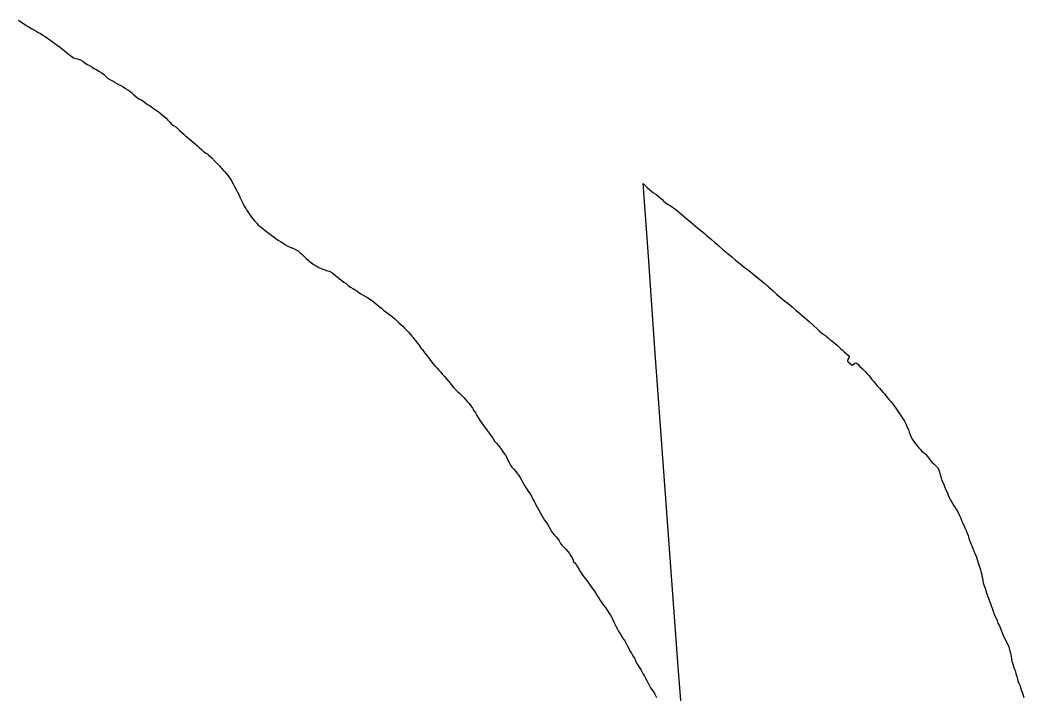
# Model space of a CAD drawing. Header units: inches. Extents: x 11258954 to 11313122, y 3645444 to 3695200.
# Drawn here: x 11292280 to 11296653, y 3680489 to 3683431 of the extents above; entities that cross this region are included whole.
import ezdxf

# ---------------------------------------------------------------- set-up
doc = ezdxf.new("R2010")
doc.units = ezdxf.units.IN
doc.header["$MEASUREMENT"] = 0
for name, color, linetype in [('CorporateLimit', 22, 'Continuous'), ('VotingPrecinct', 233, 'Continuous'), ('Ward', 133, 'Continuous')]:
    doc.layers.add(name, color=color, linetype=linetype)

msp = doc.modelspace()

# ---------------------------------------------------------------- linework, layer by layer
at = {"layer": 'CorporateLimit'}
for points in [[(11292274, 3683430.75, 0), (11292284, 3683423.75, 0), (11292295, 3683415.5, 0), (11292307, 3683407.75, 0), (11292318, 3683401.25, 0), (11292329, 3683394.25, 0), (11292340, 3683388, 0), (11292350, 3683382.5, 0), (11292359, 3683377.25, 0), (11292369, 3683372, 0), (11292379, 3683365.25, 0), (11292389, 3683358.5, 0), (11292399, 3683352.25, 0), (11292409, 3683345.75, 0), (11292418, 3683339, 0), (11292427, 3683332, 0), (11292436, 3683325.5, 0), (11292446, 3683318, 0), (11292456, 3683310.5, 0), (11292465, 3683303.25, 0), (11292474, 3683296.5, 0), (11292483, 3683289, 0), (11292491, 3683282.5, 0), (11292500, 3683276, 0), (11292508, 3683269.75, 0), (11292513, 3683266.75, 0), (11292523, 3683263.5, 0), (11292534, 3683260.75, 0), (11292544, 3683257.75, 0), (11292554, 3683251.5, 0), (11292563, 3683244.5, 0), (11292573, 3683237.75, 0), (11292583, 3683232.25, 0), (11292593, 3683226.25, 0), (11292602, 3683220.25, 0), (11292613, 3683214.75, 0), (11292623, 3683208.75, 0), (11292633, 3683202, 0), (11292643, 3683194.5, 0), (11292652, 3683186.75, 0), (11292661, 3683177.75, 0), (11292671, 3683171.5, 0), (11292680, 3683166.75, 0), (11292689, 3683162.5, 0), (11292689, 3683162.25, 0), (11292699, 3683155.5, 0), (11292709, 3683150.25, 0), (11292719, 3683145, 0), (11292729, 3683139.5, 0), (11292739, 3683132.25, 0), (11292750, 3683126.25, 0), (11292759, 3683120.25, 0), (11292767, 3683113.75, 0), (11292776, 3683104.5, 0), (11292784, 3683097.75, 0), (11292792, 3683092, 0), (11292801, 3683086.5, 0), (11292810, 3683081, 0), (11292821, 3683073.75, 0), (11292829, 3683067.75, 0), (11292838, 3683061.75, 0), (11292847, 3683056.5, 0), (11292855, 3683050, 0), (11292864, 3683044, 0), (11292873, 3683037.75, 0), (11292883, 3683031.25, 0), (11292891, 3683024.25, 0), (11292899, 3683017.25, 0), (11292908, 3683010, 0), (11292916, 3683002.5, 0), (11292924, 3682995, 0), (11292933, 3682985.25, 0), (11292940, 3682977.75, 0), (11292949, 3682971.75, 0), (11292958, 3682965.25, 0), (11292966, 3682958.25, 0), (11292975, 3682949.25, 0), (11292985, 3682940, 0), (11292993, 3682932.75, 0), (11293001, 3682926.25, 0), (11293009, 3682919.5, 0), (11293017, 3682912.5, 0), (11293025, 3682905.75, 0), (11293034, 3682898.25, 0), (11293043, 3682891.5, 0), (11293053, 3682882.5, 0), (11293061, 3682875.25, 0), (11293070, 3682866.75, 0), (11293078, 3682859, 0), (11293089, 3682851.25, 0), (11293097.4535, 3682845.555, 0), (11293100.053, 3682843.3805, 0), (11293114.953, 3682829.7215, 0), (11293128.7475, 3682815.104, 0), (11293135.4745, 3682808.369, 0), (11293141.5405, 3682802.3525, 0), (11293148.44, 3682795.122, 0), (11293152.96, 3682789.927, 0), (11293157.2655, 3682785.3205, 0), (11293164, 3682777.75, 0), (11293171, 3682770.25, 0), (11293180, 3682760, 0), (11293186, 3682752.25, 0), (11293193, 3682743.75, 0), (11293199, 3682734.25, 0), (11293204, 3682724.75, 0), (11293210, 3682713.75, 0), (11293216, 3682703, 0), (11293222, 3682692, 0), (11293228, 3682680.25, 0), (11293234, 3682668.25, 0), (11293239, 3682656.25, 0), (11293245, 3682644.5, 0), (11293251, 3682633, 0), (11293257, 3682620, 0), (11293263, 3682610, 0), (11293270, 3682598.75, 0), (11293278, 3682586.25, 0), (11293285, 3682575.5, 0), (11293293, 3682566, 0), (11293301, 3682556, 0), (11293311, 3682545, 0), (11293318, 3682537.25, 0), (11293326, 3682530.5, 0), (11293337, 3682521.75, 0), (11293348, 3682513, 0), (11293360, 3682504.5, 0), (11293371, 3682496, 0), (11293383, 3682487.25, 0), (11293394, 3682479.25, 0), (11293405, 3682471.5, 0), (11293415, 3682465.25, 0), (11293426, 3682458.5, 0), (11293436, 3682451.75, 0), (11293446, 3682446, 0), (11293457, 3682441.25, 0), (11293469, 3682436.75, 0), (11293480, 3682431.5, 0), (11293491, 3682424.25, 0), (11293501, 3682416.25, 0), (11293508, 3682409.75, 0), (11293518, 3682400.25, 0), (11293526, 3682391.75, 0), (11293535, 3682384.25, 0), (11293544, 3682376.75, 0), (11293561, 3682364.25, 0), (11293570, 3682359, 0), (11293582, 3682352.25, 0), (11293594, 3682347, 0), (11293605, 3682343, 0), (11293614, 3682339.75, 0), (11293627, 3682336.25, 0), (11293638, 3682330.75, 0), (11293646, 3682324.25, 0), (11293654, 3682317.5, 0), (11293662, 3682311, 0), (11293672, 3682303.25, 0), (11293682, 3682295, 0), (11293691, 3682288.5, 0), (11293700, 3682282, 0), (11293709, 3682274.25, 0), (11293720, 3682267.25, 0), (11293729, 3682261.5, 0), (11293737, 3682256, 0), (11293747, 3682250, 0), (11293756, 3682244, 0), (11293765, 3682237.25, 0), (11293775, 3682232.25, 0), (11293785, 3682226.5, 0), (11293794, 3682221, 0), (11293804, 3682214.75, 0), (11293815, 3682207.25, 0), (11293825, 3682198.25, 0), (11293834, 3682191.25, 0), (11293844, 3682183, 0), (11293854, 3682175.5, 0), (11293864, 3682167, 0), (11293874, 3682159.25, 0), (11293883, 3682152, 0), (11293893, 3682144.5, 0), (11293903, 3682137, 0), (11293912, 3682128, 0), (11293922, 3682119.25, 0), (11293930, 3682111.5, 0), (11293939, 3682104.5, 0), (11293947, 3682096.75, 0), (11293955, 3682088, 0), (11293963, 3682079.75, 0), (11293972, 3682070.75, 0), (11293979, 3682062.25, 0), (11293987, 3682052.75, 0), (11293991.9245, 3682046.9025, 0), (11293995, 3682043.25, 0), (11294000, 3682036.5, 0), (11294003, 3682034.25, 0), (11294010, 3682024.25, 0), (11294017, 3682014.75, 0), (11294024, 3682004, 0), (11294027, 3682000, 0), (11294032, 3681996.25, 0), (11294038, 3681988.25, 0), (11294044, 3681979.5, 0), (11294051, 3681970, 0), (11294058, 3681961, 0), (11294065, 3681951.75, 0), (11294072, 3681941.75, 0), (11294080, 3681932.5, 0), (11294087, 3681923.75, 0), (11294095, 3681914.75, 0), (11294104, 3681905.5, 0), (11294113, 3681896, 0), (11294121, 3681886.5, 0), (11294129, 3681877.75, 0), (11294137, 3681867.5, 0), (11294146, 3681857.5, 0), (11294153, 3681848, 0), (11294161, 3681838.25, 0), (11294169, 3681828.25, 0), (11294178, 3681819.25, 0), (11294187, 3681810.5, 0), (11294196, 3681802.5, 0), (11294205, 3681793.75, 0), (11294213, 3681785, 0), (11294221, 3681776.5, 0), (11294228, 3681768, 0), (11294236, 3681759, 0), (11294244, 3681749, 0), (11294251, 3681739.25, 0), (11294257, 3681729.5, 0), (11294264, 3681718.75, 0), (11294270, 3681706.75, 0), (11294277, 3681695.5, 0), (11294284, 3681684.5, 0), (11294292, 3681673.5, 0), (11294300, 3681662.75, 0), (11294307, 3681652.25, 0), (11294315, 3681641.75, 0), (11294323, 3681630.5, 0), (11294331, 3681619.5, 0), (11294339, 3681608, 0), (11294347, 3681596, 0), (11294356, 3681586, 0), (11294365, 3681575.25, 0), (11294369, 3681571, 0), (11294373, 3681564.25, 0), (11294381, 3681552.5, 0), (11294388, 3681543, 0), (11294394, 3681533.75, 0), (11294400, 3681524.5, 0), (11294404, 3681515, 0), (11294411, 3681502.25, 0), (11294417, 3681491.5, 0), (11294423, 3681482.5, 0), (11294431, 3681473.5, 0), (11294440, 3681463, 0), (11294446, 3681455, 0), (11294453, 3681445.75, 0), (11294458, 3681436.5, 0), (11294464, 3681427.25, 0), (11294469, 3681418.25, 0), (11294475, 3681408, 0), (11294480, 3681398.25, 0), (11294488, 3681386.25, 0), (11294494, 3681378, 0), (11294501, 3681367.5, 0), (11294508, 3681355, 0), (11294514, 3681343.25, 0), (11294519, 3681333.25, 0), (11294525, 3681320.25, 0), (11294547, 3681281, 0), (11294553, 3681271.25, 0), (11294559, 3681261.25, 0), (11294565, 3681251.75, 0), (11294572, 3681243, 0), (11294578, 3681233.5, 0), (11294583, 3681223.5, 0), (11294589, 3681214, 0), (11294593, 3681204.75, 0), (11294599, 3681195.75, 0), (11294607, 3681187, 0), (11294615, 3681178.25, 0), (11294622, 3681170, 0), (11294628, 3681160.5, 0), (11294635, 3681149.25, 0), (11294640, 3681141.5, 0), (11294650, 3681132.25, 0), (11294657, 3681124.5, 0), (11294666, 3681114.5, 0), (11294673, 3681106, 0), (11294679, 3681095.75, 0), (11294685, 3681086.25, 0), (11294690, 3681076.75, 0), (11294690, 3681071.5, 0), (11294695, 3681066.5, 0), (11294703, 3681057.25, 0), (11294709, 3681047, 0), (11294715, 3681036.75, 0), (11294721, 3681026.5, 0), (11294728, 3681015, 0), (11294736, 3681004.25, 0), (11294742, 3680997.5, 0), (11294749, 3680988.5, 0), (11294756, 3680978.25, 0), (11294762, 3680968.75, 0), (11294769, 3680958.5, 0), (11294776, 3680949.5, 0), (11294782, 3680941.25, 0), (11294789, 3680930.5, 0), (11294796, 3680919.75, 0), (11294803, 3680910, 0), (11294809, 3680899.5, 0), (11294816, 3680889.5, 0), (11294822, 3680881.25, 0), (11294830, 3680871, 0), (11294838, 3680859, 0), (11294845, 3680847, 0), (11294852, 3680836.5, 0), (11294859, 3680823.5, 0), (11294864, 3680814.5, 0), (11294870, 3680801.25, 0), (11294876, 3680788.75, 0), (11294882, 3680775.75, 0), (11294889, 3680764.75, 0), (11294897, 3680752.25, 0), (11294902, 3680743.25, 0), (11294908, 3680734.5, 0), (11294914, 3680725.25, 0), (11294920, 3680713.25, 0), (11294925, 3680704.25, 0), (11294930, 3680695.25, 0), (11294936, 3680682.25, 0), (11294943, 3680671, 0), (11294950, 3680660.25, 0), (11294956, 3680649.25, 0), (11294961, 3680639.5, 0), (11294965, 3680627.75, 0), (11294969, 3680621.5, 0), (11294977, 3680609.75, 0), (11294985, 3680596.75, 0), (11294990, 3680588.5, 0), (11294995, 3680579.75, 0), (11295000, 3680571, 0), (11295005, 3680562, 0), (11295012, 3680549.25, 0), (11295018, 3680537.25, 0), (11295024, 3680525.5, 0), (11295024, 3680526.25, 0), (11295027, 3680520.25, 0), (11295037, 3680507.25, 0), (11295045, 3680492.75, 0), (11295052, 3680478.75, 0)], [(11295172.9685, 3680282.901, 0), (11295147, 3680612, 0), (11295045, 3681997.5, 0), (11295015.566, 3682421.4935, 0), (11294995, 3682717.75, 0), (11295002, 3682711, 0), (11295012, 3682701.5, 0), (11295024, 3682690.25, 0), (11295039, 3682677.5, 0), (11295049, 3682671.25, 0), (11295058, 3682664.25, 0), (11295067, 3682656.75, 0), (11295077, 3682648.25, 0), (11295085, 3682640.25, 0), (11295093, 3682634.25, 0), (11295101, 3682628.75, 0), (11295112, 3682622, 0), (11295122, 3682615, 0), (11295131, 3682609, 0), (11295146, 3682598.25, 0), (11295185, 3682565, 0), (11295195, 3682555.5, 0), (11295204, 3682548.75, 0), (11295212, 3682540.75, 0), (11295222, 3682532, 0), (11295233, 3682524.25, 0), (11295246, 3682513.25, 0), (11295261, 3682500.25, 0), (11295270, 3682492.5, 0), (11295282, 3682482.5, 0), (11295283, 3682482.25, 0), (11295292, 3682474.25, 0), (11295306, 3682461.75, 0), (11295323, 3682447.5, 0), (11295326.718, 3682444.2465, 0), (11295343, 3682430, 0), (11295364, 3682411.25, 0), (11295380, 3682398.25, 0), (11295397, 3682384.75, 0), (11295416, 3682370, 0), (11295435, 3682354.5, 0), (11295454, 3682339.5, 0), (11295471, 3682325.75, 0), (11295487, 3682313.75, 0), (11295504, 3682299.25, 0), (11295524, 3682283.25, 0), (11295542, 3682267.25, 0), (11295560, 3682250.5, 0), (11295577, 3682234.75, 0), (11295594, 3682220.25, 0), (11295610, 3682206.75, 0), (11295627, 3682194, 0), (11295643, 3682180.5, 0), (11295661, 3682165.25, 0), (11295677, 3682151.25, 0), (11295697, 3682135, 0), (11295718, 3682116.5, 0), (11295736, 3682100.25, 0), (11295753, 3682085.5, 0), (11295761, 3682076.5, 0), (11295771, 3682067.25, 0), (11295779, 3682061.25, 0), (11295788, 3682056.25, 0), (11295792, 3682052.75, 0), (11295801, 3682045.75, 0), (11295808, 3682038.5, 0), (11295816, 3682032.25, 0), (11295824, 3682027, 0), (11295832, 3682019.75, 0), (11295841, 3682012.25, 0), (11295850, 3682003.5, 0), (11295854, 3682000, 0), (11295861, 3681994, 0), (11295870, 3681985.25, 0), (11295879, 3681977.75, 0), (11295889, 3681969.25, 0), (11295892, 3681964.5, 0), (11295892, 3681961.75, 0), (11295891, 3681959.5, 0), (11295887, 3681952.75, 0), (11295884, 3681947.75, 0), (11295884, 3681944.5, 0), (11295888, 3681940.75, 0), (11295896, 3681933.25, 0), (11295905, 3681926.5, 0), (11295908, 3681928, 0), (11295916, 3681935.75, 0), (11295919, 3681936.5, 0), (11295924, 3681936, 0), (11295928, 3681932.5, 0), (11295937, 3681922.25, 0), (11295948, 3681911.75, 0), (11295956, 3681904.5, 0), (11295963, 3681897.25, 0), (11295970, 3681889, 0), (11295977, 3681881, 0), (11295984, 3681873.25, 0), (11295991, 3681864.75, 0), (11295999, 3681855.75, 0), (11296006, 3681846, 0), (11296014, 3681837, 0), (11296024, 3681825.75, 0), (11296031, 3681818, 0), (11296040, 3681807.5, 0), (11296045, 3681802.25, 0), (11296051, 3681794.25, 0), (11296058, 3681786.25, 0), (11296066, 3681775.5, 0), (11296073, 3681767.75, 0), (11296080, 3681759.75, 0), (11296086, 3681751.25, 0), (11296092, 3681743, 0), (11296098, 3681734.25, 0), (11296104, 3681725.75, 0), (11296106.6655, 3681721.5615, 0), (11296111, 3681714.75, 0), (11296118, 3681704.75, 0), (11296124, 3681696, 0), (11296132, 3681685.5, 0), (11296134, 3681680, 0), (11296140, 3681667.75, 0), (11296145, 3681657, 0), (11296150, 3681645.75, 0), (11296153, 3681635, 0), (11296158, 3681623.25, 0), (11296162, 3681613.25, 0), (11296167, 3681602.5, 0), (11296173, 3681593.75, 0), (11296180, 3681583.5, 0), (11296188, 3681574.5, 0), (11296195, 3681567, 0), (11296202, 3681559.25, 0), (11296209, 3681552, 0), (11296217, 3681545, 0), (11296225, 3681538.75, 0), (11296232, 3681530.5, 0), (11296239, 3681521.5, 0), (11296244, 3681512.75, 0), (11296252, 3681503.25, 0), (11296260, 3681496.25, 0), (11296268, 3681489.25, 0), (11296276, 3681481.25, 0), (11296282, 3681471, 0), (11296285, 3681460.75, 0), (11296288, 3681448.75, 0), (11296292, 3681436.25, 0), (11296296, 3681424, 0), (11296302, 3681410.5, 0), (11296307, 3681398, 0), (11296312, 3681386, 0), (11296318, 3681373, 0), (11296323, 3681360.75, 0), (11296328, 3681349.25, 0), (11296333, 3681337.75, 0), (11296340, 3681326.25, 0), (11296346, 3681316, 0), (11296353, 3681306.75, 0), (11296360, 3681295.5, 0), (11296366, 3681284.5, 0), (11296371, 3681274.25, 0), (11296376, 3681263.25, 0), (11296381, 3681251.5, 0), (11296386, 3681239.75, 0), (11296391, 3681229.25, 0), (11296396, 3681217.75, 0), (11296401, 3681206.25, 0), (11296406, 3681194.75, 0), (11296410, 3681183.75, 0), (11296413, 3681172.5, 0), (11296417, 3681159.25, 0), (11296418, 3681159.25, 0), (11296419, 3681157.25, 0), (11296423, 3681146.75, 0), (11296428, 3681135, 0), (11296432, 3681124.25, 0), (11296436, 3681113.75, 0), (11296440, 3681102.25, 0), (11296446, 3681090, 0), (11296450, 3681079.25, 0), (11296454, 3681065.25, 0), (11296458, 3681051.5, 0), (11296462, 3681039.75, 0), (11296466, 3681026.75, 0), (11296469, 3681013.75, 0), (11296470.201, 3681007.845, 0), (11296472, 3680999, 0), (11296474, 3680988, 0), (11296476, 3680978, 0), (11296480, 3680964.25, 0), (11296484, 3680954.75, 0), (11296487, 3680945.25, 0), (11296490, 3680934.75, 0), (11296495, 3680921.5, 0), (11296499, 3680911.5, 0), (11296502, 3680902, 0), (11296507, 3680887.75, 0), (11296511, 3680878, 0), (11296515, 3680867.75, 0), (11296519, 3680854, 0), (11296524, 3680840, 0), (11296530, 3680826.75, 0), (11296536, 3680814.5, 0), (11296540, 3680802.5, 0), (11296546, 3680790, 0), (11296552, 3680776.5, 0), (11296556, 3680767, 0), (11296559, 3680757.25, 0), (11296563, 3680747.75, 0), (11296570, 3680735.25, 0), (11296576, 3680722.75, 0), (11296582, 3680711.75, 0), (11296587, 3680698.75, 0), (11296590, 3680685.75, 0), (11296594, 3680671.25, 0), (11296597, 3680657.25, 0), (11296599, 3680646.5, 0), (11296601, 3680635.5, 0), (11296604, 3680625.25, 0), (11296608, 3680614.75, 0), (11296611, 3680604.75, 0), (11296615, 3680595.25, 0), (11296618, 3680582.5, 0), (11296622, 3680570.25, 0), (11296625, 3680558.75, 0), (11296627, 3680548.5, 0), (11296631, 3680540.25, 0), (11296633, 3680537.75, 0), (11296634, 3680535.25, 0), (11296635, 3680532.75, 0), (11296638, 3680519.75, 0), (11296640, 3680516.5, 0), (11296642, 3680508.75, 0), (11296648, 3680492.75, 0), (11296653, 3680478.25, 0)]]:
    msp.add_polyline3d(points, dxfattribs=at)
at = {"layer": 'VotingPrecinct'}
for points in [[(11292274, 3683430.75, 0), (11292284, 3683423.75, 0), (11292295, 3683415.5, 0), (11292307, 3683407.75, 0), (11292318, 3683401.25, 0), (11292329, 3683394.25, 0), (11292340, 3683388, 0), (11292350, 3683382.5, 0), (11292359, 3683377.25, 0), (11292369, 3683372, 0), (11292379, 3683365.25, 0), (11292389, 3683358.5, 0), (11292399, 3683352.25, 0), (11292409, 3683345.75, 0), (11292418, 3683339, 0), (11292427, 3683332, 0), (11292436, 3683325.5, 0), (11292446, 3683318, 0), (11292456, 3683310.5, 0), (11292465, 3683303.25, 0), (11292474, 3683296.5, 0), (11292483, 3683289, 0), (11292491, 3683282.5, 0), (11292500, 3683276, 0), (11292508, 3683269.75, 0), (11292513, 3683266.75, 0), (11292523, 3683263.5, 0), (11292534, 3683260.75, 0), (11292544, 3683257.75, 0), (11292554, 3683251.5, 0), (11292563, 3683244.5, 0), (11292573, 3683237.75, 0), (11292583, 3683232.25, 0), (11292593, 3683226.25, 0), (11292602, 3683220.25, 0), (11292613, 3683214.75, 0), (11292623, 3683208.75, 0), (11292633, 3683202, 0), (11292643, 3683194.5, 0), (11292652, 3683186.75, 0), (11292661, 3683177.75, 0), (11292671, 3683171.5, 0), (11292680, 3683166.75, 0), (11292689, 3683162.5, 0), (11292689, 3683162.25, 0), (11292699, 3683155.5, 0), (11292709, 3683150.25, 0), (11292719, 3683145, 0), (11292729, 3683139.5, 0), (11292739, 3683132.25, 0), (11292750, 3683126.25, 0), (11292759, 3683120.25, 0), (11292767, 3683113.75, 0), (11292776, 3683104.5, 0), (11292784, 3683097.75, 0), (11292792, 3683092, 0), (11292801, 3683086.5, 0), (11292810, 3683081, 0), (11292821, 3683073.75, 0), (11292829, 3683067.75, 0), (11292838, 3683061.75, 0), (11292847, 3683056.5, 0), (11292855, 3683050, 0), (11292864, 3683044, 0), (11292873, 3683037.75, 0), (11292883, 3683031.25, 0), (11292891, 3683024.25, 0), (11292899, 3683017.25, 0), (11292908, 3683010, 0), (11292916, 3683002.5, 0), (11292924, 3682995, 0), (11292933, 3682985.25, 0), (11292940, 3682977.75, 0), (11292949, 3682971.75, 0), (11292958, 3682965.25, 0), (11292966, 3682958.25, 0), (11292975, 3682949.25, 0), (11292985, 3682940, 0), (11292993, 3682932.75, 0), (11293001, 3682926.25, 0), (11293009, 3682919.5, 0), (11293017, 3682912.5, 0), (11293025, 3682905.75, 0), (11293034, 3682898.25, 0), (11293043, 3682891.5, 0), (11293053, 3682882.5, 0), (11293061, 3682875.25, 0), (11293070, 3682866.75, 0), (11293078, 3682859, 0), (11293089, 3682851.25, 0), (11293097.4535, 3682845.555, 0), (11293100.053, 3682843.3805, 0), (11293114.953, 3682829.7215, 0), (11293128.7475, 3682815.104, 0), (11293135.4745, 3682808.369, 0), (11293141.5405, 3682802.3525, 0), (11293148.44, 3682795.122, 0), (11293152.96, 3682789.927, 0), (11293157.2655, 3682785.3205, 0), (11293164, 3682777.75, 0), (11293171, 3682770.25, 0), (11293180, 3682760, 0), (11293186, 3682752.25, 0), (11293193, 3682743.75, 0), (11293199, 3682734.25, 0), (11293204, 3682724.75, 0), (11293210, 3682713.75, 0), (11293216, 3682703, 0), (11293222, 3682692, 0), (11293228, 3682680.25, 0), (11293234, 3682668.25, 0), (11293239, 3682656.25, 0), (11293245, 3682644.5, 0), (11293251, 3682633, 0), (11293257, 3682620, 0), (11293263, 3682610, 0), (11293270, 3682598.75, 0), (11293278, 3682586.25, 0), (11293285, 3682575.5, 0), (11293293, 3682566, 0), (11293301, 3682556, 0), (11293311, 3682545, 0), (11293318, 3682537.25, 0), (11293326, 3682530.5, 0), (11293337, 3682521.75, 0), (11293348, 3682513, 0), (11293360, 3682504.5, 0), (11293371, 3682496, 0), (11293383, 3682487.25, 0), (11293394, 3682479.25, 0), (11293405, 3682471.5, 0), (11293415, 3682465.25, 0), (11293426, 3682458.5, 0), (11293436, 3682451.75, 0), (11293446, 3682446, 0), (11293457, 3682441.25, 0), (11293469, 3682436.75, 0), (11293480, 3682431.5, 0), (11293491, 3682424.25, 0), (11293501, 3682416.25, 0), (11293508, 3682409.75, 0), (11293518, 3682400.25, 0), (11293526, 3682391.75, 0), (11293535, 3682384.25, 0), (11293544, 3682376.75, 0), (11293561, 3682364.25, 0), (11293570, 3682359, 0), (11293582, 3682352.25, 0), (11293594, 3682347, 0), (11293605, 3682343, 0), (11293614, 3682339.75, 0), (11293627, 3682336.25, 0), (11293638, 3682330.75, 0), (11293646, 3682324.25, 0), (11293654, 3682317.5, 0), (11293662, 3682311, 0), (11293672, 3682303.25, 0), (11293682, 3682295, 0), (11293691, 3682288.5, 0), (11293700, 3682282, 0), (11293709, 3682274.25, 0), (11293720, 3682267.25, 0), (11293729, 3682261.5, 0), (11293737, 3682256, 0), (11293747, 3682250, 0), (11293756, 3682244, 0), (11293765, 3682237.25, 0), (11293775, 3682232.25, 0), (11293785, 3682226.5, 0), (11293794, 3682221, 0), (11293804, 3682214.75, 0), (11293815, 3682207.25, 0), (11293825, 3682198.25, 0), (11293834, 3682191.25, 0), (11293844, 3682183, 0), (11293854, 3682175.5, 0), (11293864, 3682167, 0), (11293874, 3682159.25, 0), (11293883, 3682152, 0), (11293893, 3682144.5, 0), (11293903, 3682137, 0), (11293912, 3682128, 0), (11293922, 3682119.25, 0), (11293930, 3682111.5, 0), (11293939, 3682104.5, 0), (11293947, 3682096.75, 0), (11293955, 3682088, 0), (11293963, 3682079.75, 0), (11293972, 3682070.75, 0), (11293979, 3682062.25, 0), (11293987, 3682052.75, 0), (11293991.9245, 3682046.9025, 0), (11293995, 3682043.25, 0), (11294000, 3682036.5, 0), (11294003, 3682034.25, 0), (11294010, 3682024.25, 0), (11294017, 3682014.75, 0), (11294024, 3682004, 0), (11294027, 3682000, 0), (11294032, 3681996.25, 0), (11294038, 3681988.25, 0), (11294044, 3681979.5, 0), (11294051, 3681970, 0), (11294058, 3681961, 0), (11294065, 3681951.75, 0), (11294072, 3681941.75, 0), (11294080, 3681932.5, 0), (11294087, 3681923.75, 0), (11294095, 3681914.75, 0), (11294104, 3681905.5, 0), (11294113, 3681896, 0), (11294121, 3681886.5, 0), (11294129, 3681877.75, 0), (11294137, 3681867.5, 0), (11294146, 3681857.5, 0), (11294153, 3681848, 0), (11294161, 3681838.25, 0), (11294169, 3681828.25, 0), (11294178, 3681819.25, 0), (11294187, 3681810.5, 0), (11294196, 3681802.5, 0), (11294205, 3681793.75, 0), (11294213, 3681785, 0), (11294221, 3681776.5, 0), (11294228, 3681768, 0), (11294236, 3681759, 0), (11294244, 3681749, 0), (11294251, 3681739.25, 0), (11294257, 3681729.5, 0), (11294264, 3681718.75, 0), (11294270, 3681706.75, 0), (11294277, 3681695.5, 0), (11294284, 3681684.5, 0), (11294292, 3681673.5, 0), (11294300, 3681662.75, 0), (11294307, 3681652.25, 0), (11294315, 3681641.75, 0), (11294323, 3681630.5, 0), (11294331, 3681619.5, 0), (11294339, 3681608, 0), (11294347, 3681596, 0), (11294356, 3681586, 0), (11294365, 3681575.25, 0), (11294369, 3681571, 0), (11294373, 3681564.25, 0), (11294381, 3681552.5, 0), (11294388, 3681543, 0), (11294394, 3681533.75, 0), (11294400, 3681524.5, 0), (11294404, 3681515, 0), (11294411, 3681502.25, 0), (11294417, 3681491.5, 0), (11294423, 3681482.5, 0), (11294431, 3681473.5, 0), (11294440, 3681463, 0), (11294446, 3681455, 0), (11294453, 3681445.75, 0), (11294458, 3681436.5, 0), (11294464, 3681427.25, 0), (11294469, 3681418.25, 0), (11294475, 3681408, 0), (11294480, 3681398.25, 0), (11294488, 3681386.25, 0), (11294494, 3681378, 0), (11294501, 3681367.5, 0), (11294508, 3681355, 0), (11294514, 3681343.25, 0), (11294519, 3681333.25, 0), (11294525, 3681320.25, 0), (11294547, 3681281, 0), (11294553, 3681271.25, 0), (11294559, 3681261.25, 0), (11294565, 3681251.75, 0), (11294572, 3681243, 0), (11294578, 3681233.5, 0), (11294583, 3681223.5, 0), (11294589, 3681214, 0), (11294593, 3681204.75, 0), (11294599, 3681195.75, 0), (11294607, 3681187, 0), (11294615, 3681178.25, 0), (11294622, 3681170, 0), (11294628, 3681160.5, 0), (11294635, 3681149.25, 0), (11294640, 3681141.5, 0), (11294650, 3681132.25, 0), (11294657, 3681124.5, 0), (11294666, 3681114.5, 0), (11294673, 3681106, 0), (11294679, 3681095.75, 0), (11294685, 3681086.25, 0), (11294690, 3681076.75, 0), (11294690, 3681071.5, 0), (11294695, 3681066.5, 0), (11294703, 3681057.25, 0), (11294709, 3681047, 0), (11294715, 3681036.75, 0), (11294721, 3681026.5, 0), (11294728, 3681015, 0), (11294736, 3681004.25, 0), (11294742, 3680997.5, 0), (11294749, 3680988.5, 0), (11294756, 3680978.25, 0), (11294762, 3680968.75, 0), (11294769, 3680958.5, 0), (11294776, 3680949.5, 0), (11294782, 3680941.25, 0), (11294789, 3680930.5, 0), (11294796, 3680919.75, 0), (11294803, 3680910, 0), (11294809, 3680899.5, 0), (11294816, 3680889.5, 0), (11294822, 3680881.25, 0), (11294830, 3680871, 0), (11294838, 3680859, 0), (11294845, 3680847, 0), (11294852, 3680836.5, 0), (11294859, 3680823.5, 0), (11294864, 3680814.5, 0), (11294870, 3680801.25, 0), (11294876, 3680788.75, 0), (11294882, 3680775.75, 0), (11294889, 3680764.75, 0), (11294897, 3680752.25, 0), (11294902, 3680743.25, 0), (11294908, 3680734.5, 0), (11294914, 3680725.25, 0), (11294920, 3680713.25, 0), (11294925, 3680704.25, 0), (11294930, 3680695.25, 0), (11294936, 3680682.25, 0), (11294943, 3680671, 0), (11294950, 3680660.25, 0), (11294956, 3680649.25, 0), (11294961, 3680639.5, 0), (11294965, 3680627.75, 0), (11294969, 3680621.5, 0), (11294977, 3680609.75, 0), (11294985, 3680596.75, 0), (11294990, 3680588.5, 0), (11294995, 3680579.75, 0), (11295000, 3680571, 0), (11295005, 3680562, 0), (11295012, 3680549.25, 0), (11295018, 3680537.25, 0), (11295024, 3680525.5, 0), (11295024, 3680526.25, 0), (11295027, 3680520.25, 0), (11295037, 3680507.25, 0), (11295045, 3680492.75, 0), (11295052, 3680478.75, 0)], [(11295172.9685, 3680282.901, 0), (11295147, 3680612, 0), (11295045, 3681997.5, 0), (11295015.566, 3682421.4935, 0), (11294995, 3682717.75, 0), (11295002, 3682711, 0), (11295012, 3682701.5, 0), (11295024, 3682690.25, 0), (11295039, 3682677.5, 0), (11295049, 3682671.25, 0), (11295058, 3682664.25, 0), (11295067, 3682656.75, 0), (11295077, 3682648.25, 0), (11295085, 3682640.25, 0), (11295093, 3682634.25, 0), (11295101, 3682628.75, 0), (11295112, 3682622, 0), (11295122, 3682615, 0), (11295131, 3682609, 0), (11295146, 3682598.25, 0), (11295185, 3682565, 0), (11295195, 3682555.5, 0), (11295204, 3682548.75, 0), (11295212, 3682540.75, 0), (11295222, 3682532, 0), (11295233, 3682524.25, 0), (11295246, 3682513.25, 0), (11295261, 3682500.25, 0), (11295270, 3682492.5, 0), (11295282, 3682482.5, 0), (11295283, 3682482.25, 0), (11295292, 3682474.25, 0), (11295306, 3682461.75, 0), (11295323, 3682447.5, 0), (11295326.718, 3682444.2465, 0), (11295343, 3682430, 0), (11295364, 3682411.25, 0), (11295380, 3682398.25, 0), (11295397, 3682384.75, 0), (11295416, 3682370, 0), (11295435, 3682354.5, 0), (11295454, 3682339.5, 0), (11295471, 3682325.75, 0), (11295487, 3682313.75, 0), (11295504, 3682299.25, 0), (11295524, 3682283.25, 0), (11295542, 3682267.25, 0), (11295560, 3682250.5, 0), (11295577, 3682234.75, 0), (11295594, 3682220.25, 0), (11295610, 3682206.75, 0), (11295627, 3682194, 0), (11295643, 3682180.5, 0), (11295661, 3682165.25, 0), (11295677, 3682151.25, 0), (11295697, 3682135, 0), (11295718, 3682116.5, 0), (11295736, 3682100.25, 0), (11295753, 3682085.5, 0), (11295761, 3682076.5, 0), (11295771, 3682067.25, 0), (11295779, 3682061.25, 0), (11295788, 3682056.25, 0), (11295792, 3682052.75, 0), (11295801, 3682045.75, 0), (11295808, 3682038.5, 0), (11295816, 3682032.25, 0), (11295824, 3682027, 0), (11295832, 3682019.75, 0), (11295841, 3682012.25, 0), (11295850, 3682003.5, 0), (11295854, 3682000, 0), (11295861, 3681994, 0), (11295870, 3681985.25, 0), (11295879, 3681977.75, 0), (11295889, 3681969.25, 0), (11295892, 3681964.5, 0), (11295892, 3681961.75, 0), (11295891, 3681959.5, 0), (11295887, 3681952.75, 0), (11295884, 3681947.75, 0), (11295884, 3681944.5, 0), (11295888, 3681940.75, 0), (11295896, 3681933.25, 0), (11295905, 3681926.5, 0), (11295908, 3681928, 0), (11295916, 3681935.75, 0), (11295919, 3681936.5, 0), (11295924, 3681936, 0), (11295928, 3681932.5, 0), (11295937, 3681922.25, 0), (11295948, 3681911.75, 0), (11295956, 3681904.5, 0), (11295963, 3681897.25, 0), (11295970, 3681889, 0), (11295977, 3681881, 0), (11295984, 3681873.25, 0), (11295991, 3681864.75, 0), (11295999, 3681855.75, 0), (11296006, 3681846, 0), (11296014, 3681837, 0), (11296024, 3681825.75, 0), (11296031, 3681818, 0), (11296040, 3681807.5, 0), (11296045, 3681802.25, 0), (11296051, 3681794.25, 0), (11296058, 3681786.25, 0), (11296066, 3681775.5, 0), (11296073, 3681767.75, 0), (11296080, 3681759.75, 0), (11296086, 3681751.25, 0), (11296092, 3681743, 0), (11296098, 3681734.25, 0), (11296104, 3681725.75, 0), (11296106.6655, 3681721.5615, 0), (11296111, 3681714.75, 0), (11296118, 3681704.75, 0), (11296124, 3681696, 0), (11296132, 3681685.5, 0), (11296134, 3681680, 0), (11296140, 3681667.75, 0), (11296145, 3681657, 0), (11296150, 3681645.75, 0), (11296153, 3681635, 0), (11296158, 3681623.25, 0), (11296162, 3681613.25, 0), (11296167, 3681602.5, 0), (11296173, 3681593.75, 0), (11296180, 3681583.5, 0), (11296188, 3681574.5, 0), (11296195, 3681567, 0), (11296202, 3681559.25, 0), (11296209, 3681552, 0), (11296217, 3681545, 0), (11296225, 3681538.75, 0), (11296232, 3681530.5, 0), (11296239, 3681521.5, 0), (11296244, 3681512.75, 0), (11296252, 3681503.25, 0), (11296260, 3681496.25, 0), (11296268, 3681489.25, 0), (11296276, 3681481.25, 0), (11296282, 3681471, 0), (11296285, 3681460.75, 0), (11296288, 3681448.75, 0), (11296292, 3681436.25, 0), (11296296, 3681424, 0), (11296302, 3681410.5, 0), (11296307, 3681398, 0), (11296312, 3681386, 0), (11296318, 3681373, 0), (11296323, 3681360.75, 0), (11296328, 3681349.25, 0), (11296333, 3681337.75, 0), (11296340, 3681326.25, 0), (11296346, 3681316, 0), (11296353, 3681306.75, 0), (11296360, 3681295.5, 0), (11296366, 3681284.5, 0), (11296371, 3681274.25, 0), (11296376, 3681263.25, 0), (11296381, 3681251.5, 0), (11296386, 3681239.75, 0), (11296391, 3681229.25, 0), (11296396, 3681217.75, 0), (11296401, 3681206.25, 0), (11296406, 3681194.75, 0), (11296410, 3681183.75, 0), (11296413, 3681172.5, 0), (11296417, 3681159.25, 0), (11296418, 3681159.25, 0), (11296419, 3681157.25, 0), (11296423, 3681146.75, 0), (11296428, 3681135, 0), (11296432, 3681124.25, 0), (11296436, 3681113.75, 0), (11296440, 3681102.25, 0), (11296446, 3681090, 0), (11296450, 3681079.25, 0), (11296454, 3681065.25, 0), (11296458, 3681051.5, 0), (11296462, 3681039.75, 0), (11296466, 3681026.75, 0), (11296469, 3681013.75, 0), (11296470.201, 3681007.845, 0), (11296472, 3680999, 0), (11296474, 3680988, 0), (11296476, 3680978, 0), (11296480, 3680964.25, 0), (11296484, 3680954.75, 0), (11296487, 3680945.25, 0), (11296490, 3680934.75, 0), (11296495, 3680921.5, 0), (11296499, 3680911.5, 0), (11296502, 3680902, 0), (11296507, 3680887.75, 0), (11296511, 3680878, 0), (11296515, 3680867.75, 0), (11296519, 3680854, 0), (11296524, 3680840, 0), (11296530, 3680826.75, 0), (11296536, 3680814.5, 0), (11296540, 3680802.5, 0), (11296546, 3680790, 0), (11296552, 3680776.5, 0), (11296556, 3680767, 0), (11296559, 3680757.25, 0), (11296563, 3680747.75, 0), (11296570, 3680735.25, 0), (11296576, 3680722.75, 0), (11296582, 3680711.75, 0), (11296587, 3680698.75, 0), (11296590, 3680685.75, 0), (11296594, 3680671.25, 0), (11296597, 3680657.25, 0), (11296599, 3680646.5, 0), (11296601, 3680635.5, 0), (11296604, 3680625.25, 0), (11296608, 3680614.75, 0), (11296611, 3680604.75, 0), (11296615, 3680595.25, 0), (11296618, 3680582.5, 0), (11296622, 3680570.25, 0), (11296625, 3680558.75, 0), (11296627, 3680548.5, 0), (11296631, 3680540.25, 0), (11296633, 3680537.75, 0), (11296634, 3680535.25, 0), (11296635, 3680532.75, 0), (11296638, 3680519.75, 0), (11296640, 3680516.5, 0), (11296642, 3680508.75, 0), (11296648, 3680492.75, 0), (11296653, 3680478.25, 0)]]:
    msp.add_polyline3d(points, dxfattribs=at)
at = {"layer": 'Ward'}
for points in [[(11292274, 3683430.75, 0), (11292284, 3683423.75, 0), (11292295, 3683415.5, 0), (11292307, 3683407.75, 0), (11292318, 3683401.25, 0), (11292329, 3683394.25, 0), (11292340, 3683388, 0), (11292350, 3683382.5, 0), (11292359, 3683377.25, 0), (11292369, 3683372, 0), (11292379, 3683365.25, 0), (11292389, 3683358.5, 0), (11292399, 3683352.25, 0), (11292409, 3683345.75, 0), (11292418, 3683339, 0), (11292427, 3683332, 0), (11292436, 3683325.5, 0), (11292446, 3683318, 0), (11292456, 3683310.5, 0), (11292465, 3683303.25, 0), (11292474, 3683296.5, 0), (11292483, 3683289, 0), (11292491, 3683282.5, 0), (11292500, 3683276, 0), (11292508, 3683269.75, 0), (11292513, 3683266.75, 0), (11292523, 3683263.5, 0), (11292534, 3683260.75, 0), (11292544, 3683257.75, 0), (11292554, 3683251.5, 0), (11292563, 3683244.5, 0), (11292573, 3683237.75, 0), (11292583, 3683232.25, 0), (11292593, 3683226.25, 0), (11292602, 3683220.25, 0), (11292613, 3683214.75, 0), (11292623, 3683208.75, 0), (11292633, 3683202, 0), (11292643, 3683194.5, 0), (11292652, 3683186.75, 0), (11292661, 3683177.75, 0), (11292671, 3683171.5, 0), (11292680, 3683166.75, 0), (11292689, 3683162.5, 0), (11292689, 3683162.25, 0), (11292699, 3683155.5, 0), (11292709, 3683150.25, 0), (11292719, 3683145, 0), (11292729, 3683139.5, 0), (11292739, 3683132.25, 0), (11292750, 3683126.25, 0), (11292759, 3683120.25, 0), (11292767, 3683113.75, 0), (11292776, 3683104.5, 0), (11292784, 3683097.75, 0), (11292792, 3683092, 0), (11292801, 3683086.5, 0), (11292810, 3683081, 0), (11292821, 3683073.75, 0), (11292829, 3683067.75, 0), (11292838, 3683061.75, 0), (11292847, 3683056.5, 0), (11292855, 3683050, 0), (11292864, 3683044, 0), (11292873, 3683037.75, 0), (11292883, 3683031.25, 0), (11292891, 3683024.25, 0), (11292899, 3683017.25, 0), (11292908, 3683010, 0), (11292916, 3683002.5, 0), (11292924, 3682995, 0), (11292933, 3682985.25, 0), (11292940, 3682977.75, 0), (11292949, 3682971.75, 0), (11292958, 3682965.25, 0), (11292966, 3682958.25, 0), (11292975, 3682949.25, 0), (11292985, 3682940, 0), (11292993, 3682932.75, 0), (11293001, 3682926.25, 0), (11293009, 3682919.5, 0), (11293017, 3682912.5, 0), (11293025, 3682905.75, 0), (11293034, 3682898.25, 0), (11293043, 3682891.5, 0), (11293053, 3682882.5, 0), (11293061, 3682875.25, 0), (11293070, 3682866.75, 0), (11293078, 3682859, 0), (11293089, 3682851.25, 0), (11293097.4535, 3682845.555, 0), (11293100.053, 3682843.3805, 0), (11293114.953, 3682829.7215, 0), (11293128.7475, 3682815.104, 0), (11293135.4745, 3682808.369, 0), (11293141.5405, 3682802.3525, 0), (11293148.44, 3682795.122, 0), (11293152.96, 3682789.927, 0), (11293157.2655, 3682785.3205, 0), (11293164, 3682777.75, 0), (11293171, 3682770.25, 0), (11293180, 3682760, 0), (11293186, 3682752.25, 0), (11293193, 3682743.75, 0), (11293199, 3682734.25, 0), (11293204, 3682724.75, 0), (11293210, 3682713.75, 0), (11293216, 3682703, 0), (11293222, 3682692, 0), (11293228, 3682680.25, 0), (11293234, 3682668.25, 0), (11293239, 3682656.25, 0), (11293245, 3682644.5, 0), (11293251, 3682633, 0), (11293257, 3682620, 0), (11293263, 3682610, 0), (11293270, 3682598.75, 0), (11293278, 3682586.25, 0), (11293285, 3682575.5, 0), (11293293, 3682566, 0), (11293301, 3682556, 0), (11293311, 3682545, 0), (11293318, 3682537.25, 0), (11293326, 3682530.5, 0), (11293337, 3682521.75, 0), (11293348, 3682513, 0), (11293360, 3682504.5, 0), (11293371, 3682496, 0), (11293383, 3682487.25, 0), (11293394, 3682479.25, 0), (11293405, 3682471.5, 0), (11293415, 3682465.25, 0), (11293426, 3682458.5, 0), (11293436, 3682451.75, 0), (11293446, 3682446, 0), (11293457, 3682441.25, 0), (11293469, 3682436.75, 0), (11293480, 3682431.5, 0), (11293491, 3682424.25, 0), (11293501, 3682416.25, 0), (11293508, 3682409.75, 0), (11293518, 3682400.25, 0), (11293526, 3682391.75, 0), (11293535, 3682384.25, 0), (11293544, 3682376.75, 0), (11293561, 3682364.25, 0), (11293570, 3682359, 0), (11293582, 3682352.25, 0), (11293594, 3682347, 0), (11293605, 3682343, 0), (11293614, 3682339.75, 0), (11293627, 3682336.25, 0), (11293638, 3682330.75, 0), (11293646, 3682324.25, 0), (11293654, 3682317.5, 0), (11293662, 3682311, 0), (11293672, 3682303.25, 0), (11293682, 3682295, 0), (11293691, 3682288.5, 0), (11293700, 3682282, 0), (11293709, 3682274.25, 0), (11293720, 3682267.25, 0), (11293729, 3682261.5, 0), (11293737, 3682256, 0), (11293747, 3682250, 0), (11293756, 3682244, 0), (11293765, 3682237.25, 0), (11293775, 3682232.25, 0), (11293785, 3682226.5, 0), (11293794, 3682221, 0), (11293804, 3682214.75, 0), (11293815, 3682207.25, 0), (11293825, 3682198.25, 0), (11293834, 3682191.25, 0), (11293844, 3682183, 0), (11293854, 3682175.5, 0), (11293864, 3682167, 0), (11293874, 3682159.25, 0), (11293883, 3682152, 0), (11293893, 3682144.5, 0), (11293903, 3682137, 0), (11293912, 3682128, 0), (11293922, 3682119.25, 0), (11293930, 3682111.5, 0), (11293939, 3682104.5, 0), (11293947, 3682096.75, 0), (11293955, 3682088, 0), (11293963, 3682079.75, 0), (11293972, 3682070.75, 0), (11293979, 3682062.25, 0), (11293987, 3682052.75, 0), (11293991.9245, 3682046.9025, 0), (11293995, 3682043.25, 0), (11294000, 3682036.5, 0), (11294003, 3682034.25, 0), (11294010, 3682024.25, 0), (11294017, 3682014.75, 0), (11294024, 3682004, 0), (11294027, 3682000, 0), (11294032, 3681996.25, 0), (11294038, 3681988.25, 0), (11294044, 3681979.5, 0), (11294051, 3681970, 0), (11294058, 3681961, 0), (11294065, 3681951.75, 0), (11294072, 3681941.75, 0), (11294080, 3681932.5, 0), (11294087, 3681923.75, 0), (11294095, 3681914.75, 0), (11294104, 3681905.5, 0), (11294113, 3681896, 0), (11294121, 3681886.5, 0), (11294129, 3681877.75, 0), (11294137, 3681867.5, 0), (11294146, 3681857.5, 0), (11294153, 3681848, 0), (11294161, 3681838.25, 0), (11294169, 3681828.25, 0), (11294178, 3681819.25, 0), (11294187, 3681810.5, 0), (11294196, 3681802.5, 0), (11294205, 3681793.75, 0), (11294213, 3681785, 0), (11294221, 3681776.5, 0), (11294228, 3681768, 0), (11294236, 3681759, 0), (11294244, 3681749, 0), (11294251, 3681739.25, 0), (11294257, 3681729.5, 0), (11294264, 3681718.75, 0), (11294270, 3681706.75, 0), (11294277, 3681695.5, 0), (11294284, 3681684.5, 0), (11294292, 3681673.5, 0), (11294300, 3681662.75, 0), (11294307, 3681652.25, 0), (11294315, 3681641.75, 0), (11294323, 3681630.5, 0), (11294331, 3681619.5, 0), (11294339, 3681608, 0), (11294347, 3681596, 0), (11294356, 3681586, 0), (11294365, 3681575.25, 0), (11294369, 3681571, 0), (11294373, 3681564.25, 0), (11294381, 3681552.5, 0), (11294388, 3681543, 0), (11294394, 3681533.75, 0), (11294400, 3681524.5, 0), (11294404, 3681515, 0), (11294411, 3681502.25, 0), (11294417, 3681491.5, 0), (11294423, 3681482.5, 0), (11294431, 3681473.5, 0), (11294440, 3681463, 0), (11294446, 3681455, 0), (11294453, 3681445.75, 0), (11294458, 3681436.5, 0), (11294464, 3681427.25, 0), (11294469, 3681418.25, 0), (11294475, 3681408, 0), (11294480, 3681398.25, 0), (11294488, 3681386.25, 0), (11294494, 3681378, 0), (11294501, 3681367.5, 0), (11294508, 3681355, 0), (11294514, 3681343.25, 0), (11294519, 3681333.25, 0), (11294525, 3681320.25, 0), (11294547, 3681281, 0), (11294553, 3681271.25, 0), (11294559, 3681261.25, 0), (11294565, 3681251.75, 0), (11294572, 3681243, 0), (11294578, 3681233.5, 0), (11294583, 3681223.5, 0), (11294589, 3681214, 0), (11294593, 3681204.75, 0), (11294599, 3681195.75, 0), (11294607, 3681187, 0), (11294615, 3681178.25, 0), (11294622, 3681170, 0), (11294628, 3681160.5, 0), (11294635, 3681149.25, 0), (11294640, 3681141.5, 0), (11294650, 3681132.25, 0), (11294657, 3681124.5, 0), (11294666, 3681114.5, 0), (11294673, 3681106, 0), (11294679, 3681095.75, 0), (11294685, 3681086.25, 0), (11294690, 3681076.75, 0), (11294690, 3681071.5, 0), (11294695, 3681066.5, 0), (11294703, 3681057.25, 0), (11294709, 3681047, 0), (11294715, 3681036.75, 0), (11294721, 3681026.5, 0), (11294728, 3681015, 0), (11294736, 3681004.25, 0), (11294742, 3680997.5, 0), (11294749, 3680988.5, 0), (11294756, 3680978.25, 0), (11294762, 3680968.75, 0), (11294769, 3680958.5, 0), (11294776, 3680949.5, 0), (11294782, 3680941.25, 0), (11294789, 3680930.5, 0), (11294796, 3680919.75, 0), (11294803, 3680910, 0), (11294809, 3680899.5, 0), (11294816, 3680889.5, 0), (11294822, 3680881.25, 0), (11294830, 3680871, 0), (11294838, 3680859, 0), (11294845, 3680847, 0), (11294852, 3680836.5, 0), (11294859, 3680823.5, 0), (11294864, 3680814.5, 0), (11294870, 3680801.25, 0), (11294876, 3680788.75, 0), (11294882, 3680775.75, 0), (11294889, 3680764.75, 0), (11294897, 3680752.25, 0), (11294902, 3680743.25, 0), (11294908, 3680734.5, 0), (11294914, 3680725.25, 0), (11294920, 3680713.25, 0), (11294925, 3680704.25, 0), (11294930, 3680695.25, 0), (11294936, 3680682.25, 0), (11294943, 3680671, 0), (11294950, 3680660.25, 0), (11294956, 3680649.25, 0), (11294961, 3680639.5, 0), (11294965, 3680627.75, 0), (11294969, 3680621.5, 0), (11294977, 3680609.75, 0), (11294985, 3680596.75, 0), (11294990, 3680588.5, 0), (11294995, 3680579.75, 0), (11295000, 3680571, 0), (11295005, 3680562, 0), (11295012, 3680549.25, 0), (11295018, 3680537.25, 0), (11295024, 3680525.5, 0), (11295024, 3680526.25, 0), (11295027, 3680520.25, 0), (11295037, 3680507.25, 0), (11295045, 3680492.75, 0), (11295052, 3680478.75, 0)], [(11295172.9685, 3680282.901, 0), (11295147, 3680612, 0), (11295045, 3681997.5, 0), (11295015.566, 3682421.4935, 0), (11294995, 3682717.75, 0), (11295002, 3682711, 0), (11295012, 3682701.5, 0), (11295024, 3682690.25, 0), (11295039, 3682677.5, 0), (11295049, 3682671.25, 0), (11295058, 3682664.25, 0), (11295067, 3682656.75, 0), (11295077, 3682648.25, 0), (11295085, 3682640.25, 0), (11295093, 3682634.25, 0), (11295101, 3682628.75, 0), (11295112, 3682622, 0), (11295122, 3682615, 0), (11295131, 3682609, 0), (11295146, 3682598.25, 0), (11295185, 3682565, 0), (11295195, 3682555.5, 0), (11295204, 3682548.75, 0), (11295212, 3682540.75, 0), (11295222, 3682532, 0), (11295233, 3682524.25, 0), (11295246, 3682513.25, 0), (11295261, 3682500.25, 0), (11295270, 3682492.5, 0), (11295282, 3682482.5, 0), (11295283, 3682482.25, 0), (11295292, 3682474.25, 0), (11295306, 3682461.75, 0), (11295323, 3682447.5, 0), (11295326.718, 3682444.2465, 0), (11295343, 3682430, 0), (11295364, 3682411.25, 0), (11295380, 3682398.25, 0), (11295397, 3682384.75, 0), (11295416, 3682370, 0), (11295435, 3682354.5, 0), (11295454, 3682339.5, 0), (11295471, 3682325.75, 0), (11295487, 3682313.75, 0), (11295504, 3682299.25, 0), (11295524, 3682283.25, 0), (11295542, 3682267.25, 0), (11295560, 3682250.5, 0), (11295577, 3682234.75, 0), (11295594, 3682220.25, 0), (11295610, 3682206.75, 0), (11295627, 3682194, 0), (11295643, 3682180.5, 0), (11295661, 3682165.25, 0), (11295677, 3682151.25, 0), (11295697, 3682135, 0), (11295718, 3682116.5, 0), (11295736, 3682100.25, 0), (11295753, 3682085.5, 0), (11295761, 3682076.5, 0), (11295771, 3682067.25, 0), (11295779, 3682061.25, 0), (11295788, 3682056.25, 0), (11295792, 3682052.75, 0), (11295801, 3682045.75, 0), (11295808, 3682038.5, 0), (11295816, 3682032.25, 0), (11295824, 3682027, 0), (11295832, 3682019.75, 0), (11295841, 3682012.25, 0), (11295850, 3682003.5, 0), (11295854, 3682000, 0), (11295861, 3681994, 0), (11295870, 3681985.25, 0), (11295879, 3681977.75, 0), (11295889, 3681969.25, 0), (11295892, 3681964.5, 0), (11295892, 3681961.75, 0), (11295891, 3681959.5, 0), (11295887, 3681952.75, 0), (11295884, 3681947.75, 0), (11295884, 3681944.5, 0), (11295888, 3681940.75, 0), (11295896, 3681933.25, 0), (11295905, 3681926.5, 0), (11295908, 3681928, 0), (11295916, 3681935.75, 0), (11295919, 3681936.5, 0), (11295924, 3681936, 0), (11295928, 3681932.5, 0), (11295937, 3681922.25, 0), (11295948, 3681911.75, 0), (11295956, 3681904.5, 0), (11295963, 3681897.25, 0), (11295970, 3681889, 0), (11295977, 3681881, 0), (11295984, 3681873.25, 0), (11295991, 3681864.75, 0), (11295999, 3681855.75, 0), (11296006, 3681846, 0), (11296014, 3681837, 0), (11296024, 3681825.75, 0), (11296031, 3681818, 0), (11296040, 3681807.5, 0), (11296045, 3681802.25, 0), (11296051, 3681794.25, 0), (11296058, 3681786.25, 0), (11296066, 3681775.5, 0), (11296073, 3681767.75, 0), (11296080, 3681759.75, 0), (11296086, 3681751.25, 0), (11296092, 3681743, 0), (11296098, 3681734.25, 0), (11296104, 3681725.75, 0), (11296106.6655, 3681721.5615, 0), (11296111, 3681714.75, 0), (11296118, 3681704.75, 0), (11296124, 3681696, 0), (11296132, 3681685.5, 0), (11296134, 3681680, 0), (11296140, 3681667.75, 0), (11296145, 3681657, 0), (11296150, 3681645.75, 0), (11296153, 3681635, 0), (11296158, 3681623.25, 0), (11296162, 3681613.25, 0), (11296167, 3681602.5, 0), (11296173, 3681593.75, 0), (11296180, 3681583.5, 0), (11296188, 3681574.5, 0), (11296195, 3681567, 0), (11296202, 3681559.25, 0), (11296209, 3681552, 0), (11296217, 3681545, 0), (11296225, 3681538.75, 0), (11296232, 3681530.5, 0), (11296239, 3681521.5, 0), (11296244, 3681512.75, 0), (11296252, 3681503.25, 0), (11296260, 3681496.25, 0), (11296268, 3681489.25, 0), (11296276, 3681481.25, 0), (11296282, 3681471, 0), (11296285, 3681460.75, 0), (11296288, 3681448.75, 0), (11296292, 3681436.25, 0), (11296296, 3681424, 0), (11296302, 3681410.5, 0), (11296307, 3681398, 0), (11296312, 3681386, 0), (11296318, 3681373, 0), (11296323, 3681360.75, 0), (11296328, 3681349.25, 0), (11296333, 3681337.75, 0), (11296340, 3681326.25, 0), (11296346, 3681316, 0), (11296353, 3681306.75, 0), (11296360, 3681295.5, 0), (11296366, 3681284.5, 0), (11296371, 3681274.25, 0), (11296376, 3681263.25, 0), (11296381, 3681251.5, 0), (11296386, 3681239.75, 0), (11296391, 3681229.25, 0), (11296396, 3681217.75, 0), (11296401, 3681206.25, 0), (11296406, 3681194.75, 0), (11296410, 3681183.75, 0), (11296413, 3681172.5, 0), (11296417, 3681159.25, 0), (11296418, 3681159.25, 0), (11296419, 3681157.25, 0), (11296423, 3681146.75, 0), (11296428, 3681135, 0), (11296432, 3681124.25, 0), (11296436, 3681113.75, 0), (11296440, 3681102.25, 0), (11296446, 3681090, 0), (11296450, 3681079.25, 0), (11296454, 3681065.25, 0), (11296458, 3681051.5, 0), (11296462, 3681039.75, 0), (11296466, 3681026.75, 0), (11296469, 3681013.75, 0), (11296470.201, 3681007.845, 0), (11296472, 3680999, 0), (11296474, 3680988, 0), (11296476, 3680978, 0), (11296480, 3680964.25, 0), (11296484, 3680954.75, 0), (11296487, 3680945.25, 0), (11296490, 3680934.75, 0), (11296495, 3680921.5, 0), (11296499, 3680911.5, 0), (11296502, 3680902, 0), (11296507, 3680887.75, 0), (11296511, 3680878, 0), (11296515, 3680867.75, 0), (11296519, 3680854, 0), (11296524, 3680840, 0), (11296530, 3680826.75, 0), (11296536, 3680814.5, 0), (11296540, 3680802.5, 0), (11296546, 3680790, 0), (11296552, 3680776.5, 0), (11296556, 3680767, 0), (11296559, 3680757.25, 0), (11296563, 3680747.75, 0), (11296570, 3680735.25, 0), (11296576, 3680722.75, 0), (11296582, 3680711.75, 0), (11296587, 3680698.75, 0), (11296590, 3680685.75, 0), (11296594, 3680671.25, 0), (11296597, 3680657.25, 0), (11296599, 3680646.5, 0), (11296601, 3680635.5, 0), (11296604, 3680625.25, 0), (11296608, 3680614.75, 0), (11296611, 3680604.75, 0), (11296615, 3680595.25, 0), (11296618, 3680582.5, 0), (11296622, 3680570.25, 0), (11296625, 3680558.75, 0), (11296627, 3680548.5, 0), (11296631, 3680540.25, 0), (11296633, 3680537.75, 0), (11296634, 3680535.25, 0), (11296635, 3680532.75, 0), (11296638, 3680519.75, 0), (11296640, 3680516.5, 0), (11296642, 3680508.75, 0), (11296648, 3680492.75, 0), (11296653, 3680478.25, 0)]]:
    msp.add_polyline3d(points, dxfattribs=at)

doc.saveas('drawing.dxf')
